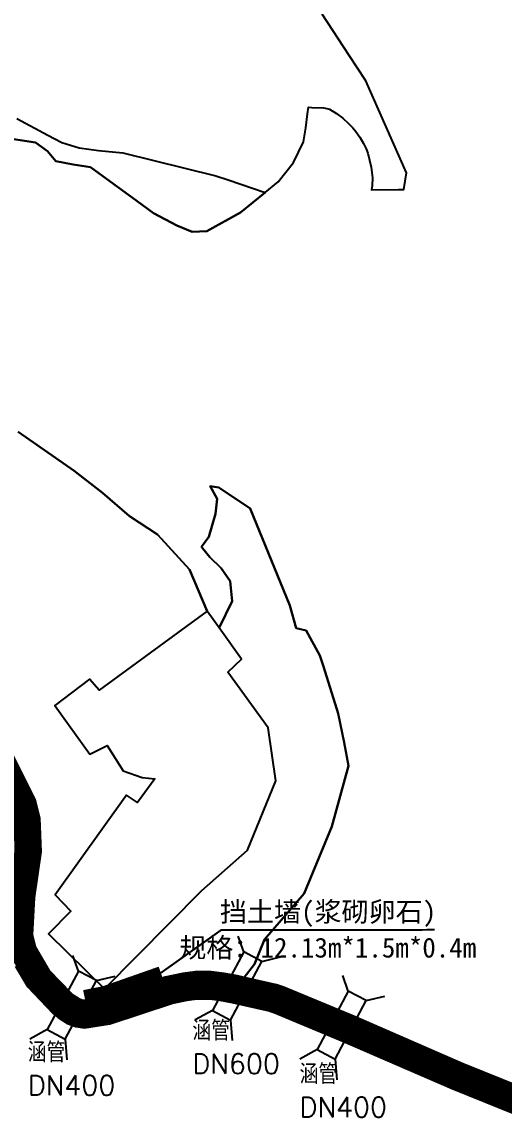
# Model space of a CAD drawing. Header units: millimetres. Extents: x 35444746 to 35449000, y 3482000 to 3488437.
# Drawn here: x 35448062.8 to 35448135.8, y 3487170.5 to 3487336.3 of the extents above; entities that cross this region are included whole.
import ezdxf
from ezdxf.enums import TextEntityAlignment as Align

# ---------------------------------------------------------------- set-up
doc = ezdxf.new("R2010")
doc.units = ezdxf.units.MM
doc.linetypes.add('X3', pattern=[5, 4, -1])
for name, color, linetype, true_color in [('0203.02旱地整理', 9, 'Continuous', 0x808080), ('0204.02水田整理', 9, 'Continuous', 0x808080), ('0302.02田间道路工程', 6, 'X3', 0xff00ff), ('0401.03涵管标注', 4, '732', 0x00ffff), ('0501.01挡土墙标注', 7, '732', 0x7d7d7d), ('0501.02挡土墙', 6, 'X3', 0xff00ff)]:
    doc.layers.add(name, color=color, linetype=linetype, true_color=true_color)
doc.styles.add('FS', font='rs.shx', dxfattribs={"bigfont": 'fs.shx'})
doc.styles.add('宋体', font='')
doc.styles.get('宋体').set_extended_font_data('SimSun')
doc.linetypes.add('10421', pattern='A,2,[150,AAA.SHX,S=0.5,R=0,X=0,Y=0.5],1e-11', length=2)
doc.linetypes.add('732', pattern='A,9,-0.5,[162,AAA.SHX,S=1,R=0,X=0,Y=0],-0.5', length=10)

msp = doc.modelspace()

# ---------------------------------------------------------------- linework, layer by layer
at = {"layer": '0203.02旱地整理', "color": 41}
for points in [[(35448062.02, 3487321.663), (35448066.738, 3487319.113), (35448068.853, 3487318.042), (35448071.459, 3487317.215), (35448074.393, 3487316.793), (35448078.061, 3487316.45), (35448092.153, 3487312.958), (35448094.026, 3487312.379), (35448099.627, 3487310.468), (35448095.906, 3487307.425), (35448090.813, 3487304.582), (35448088.6, 3487304.511), (35448086.235, 3487305.434), (35448082.724, 3487307.334), (35448080.241, 3487309.152), (35448073.174, 3487314.272), (35448070.576, 3487314.698), (35448067.964, 3487315.201), (35448066.683, 3487316.682), (35448064.893, 3487317.997), (35448059.591, 3487318.839)], [(35448062.02, 3487321.663), (35448066.738, 3487319.113), (35448068.853, 3487318.042), (35448071.459, 3487317.215), (35448074.393, 3487316.793), (35448078.061, 3487316.45), (35448092.153, 3487312.958), (35448094.026, 3487312.379), (35448099.627, 3487310.468), (35448095.906, 3487307.425), (35448090.813, 3487304.582), (35448088.6, 3487304.511), (35448086.235, 3487305.434), (35448082.724, 3487307.334), (35448080.241, 3487309.152), (35448073.174, 3487314.272), (35448070.576, 3487314.698), (35448067.964, 3487315.201), (35448066.683, 3487316.682), (35448064.893, 3487317.997), (35448059.591, 3487318.839)], [(35448062.251, 3487274.202), (35448070.725, 3487268.314), (35448075.024, 3487264.989), (35448079.093, 3487261.456), (35448083.329, 3487258.657), (35448088.167, 3487253.344), (35448090.869, 3487247.077), (35448086.347, 3487243.768), (35448074.497, 3487235.096), (35448073.061, 3487236.758), (35448067.78, 3487232.772), (35448073.116, 3487225.42), (35448075.728, 3487226.71), (35448078.126, 3487222.89), (35448081.034, 3487221.878), (35448082.941, 3487221.683), (35448080.316, 3487218.094), (35448078.644, 3487219.212), (35448067.86, 3487204.106), (35448070.216, 3487201.652), (35448066.837, 3487198.192), (35448075.293, 3487189.864), (35448090.063, 3487204.744), (35448096.971, 3487210.844), (35448101.254, 3487221.366), (35448100.069, 3487229.402), (35448093.992, 3487237.815), (35448096.018, 3487239.804), (35448092.659, 3487244.549), (35448094.637, 3487248.572), (35448094.324, 3487251.603), (35448092.942, 3487253.574), (35448091.23, 3487255.22), (35448090.146, 3487256.608), (35448090.01, 3487256.782), (35448091.079, 3487258.292), (35448092.119, 3487261.79), (35448092.376, 3487264.084), (35448091.319, 3487265.974), (35448092.607, 3487265.771), (35448097.361, 3487262.612), (35448103.376, 3487247.916), (35448104.321, 3487244.467), (35448105.817, 3487244.116), (35448107.897, 3487240.348), (35448108.438, 3487238.653), (35448110.693, 3487231.578), (35448111.555, 3487227.184), (35448112.254, 3487223.625), (35448109.722, 3487214.441), (35448105.506, 3487204.313), (35448099.527, 3487197.319), (35448097.995698, 3487193.603423), (35448096.454975, 3487191.594334), (35448095.45505, 3487191.822516), (35448093.408222, 3487192.195967), (35448091.457867, 3487192.456712), (35448089.043154, 3487192.421725), (35448087.185312, 3487192.2152), (35448084.516431, 3487191.650115), (35448075.1213, 3487188.576364), (35448072.252553, 3487188.086033), (35448072.042246, 3487188.118213), (35448071.538879, 3487188.315636), (35448070.716756, 3487188.818963), (35448070.338361, 3487189.149243), (35448066.961465, 3487192.665968), (35448064.876054, 3487196.168396), (35448064.421025, 3487198.025728), (35448064.716848, 3487203.640938), (35448065.70234, 3487210.638158), (35448065.517105, 3487215.729279), (35448064.830305, 3487218.538299), (35448055.147523, 3487237.801503)], [(35448062.251, 3487274.202), (35448070.725, 3487268.314), (35448075.024, 3487264.989), (35448079.093, 3487261.456), (35448083.329, 3487258.657), (35448088.167, 3487253.344), (35448090.869, 3487247.077), (35448086.347, 3487243.768), (35448074.497, 3487235.096), (35448073.061, 3487236.758), (35448067.78, 3487232.772), (35448073.116, 3487225.42), (35448075.728, 3487226.71), (35448078.126, 3487222.89), (35448081.034, 3487221.878), (35448082.941, 3487221.683), (35448080.316, 3487218.094), (35448078.644, 3487219.212), (35448067.86, 3487204.106), (35448070.216, 3487201.652), (35448066.837, 3487198.192), (35448075.293, 3487189.864), (35448090.063, 3487204.744), (35448096.971, 3487210.844), (35448101.254, 3487221.366), (35448100.069, 3487229.402), (35448093.992, 3487237.815), (35448096.018, 3487239.804), (35448092.659, 3487244.549), (35448094.637, 3487248.572), (35448094.324, 3487251.603), (35448092.942, 3487253.574), (35448091.23, 3487255.22), (35448090.146, 3487256.608), (35448090.01, 3487256.782), (35448091.079, 3487258.292), (35448092.119, 3487261.79), (35448092.376, 3487264.084), (35448091.319, 3487265.974), (35448092.607, 3487265.771), (35448097.361, 3487262.612), (35448103.376, 3487247.916), (35448104.321, 3487244.467), (35448105.817, 3487244.116), (35448107.897, 3487240.348), (35448108.438, 3487238.653), (35448110.693, 3487231.578), (35448111.555, 3487227.184), (35448112.254, 3487223.625), (35448109.722, 3487214.441), (35448105.506, 3487204.313), (35448099.527, 3487197.319), (35448097.995698, 3487193.603423), (35448096.454975, 3487191.594334), (35448095.45505, 3487191.822516), (35448093.408222, 3487192.195967), (35448091.457867, 3487192.456712), (35448089.043154, 3487192.421725), (35448087.185312, 3487192.2152), (35448084.516431, 3487191.650115), (35448075.1213, 3487188.576364), (35448072.252553, 3487188.086033), (35448072.042246, 3487188.118213), (35448071.538879, 3487188.315636), (35448070.716756, 3487188.818963), (35448070.338361, 3487189.149243), (35448066.961465, 3487192.665968), (35448064.876054, 3487196.168396), (35448064.421025, 3487198.025728), (35448064.716848, 3487203.640938), (35448065.70234, 3487210.638158), (35448065.517105, 3487215.729279), (35448064.830305, 3487218.538299), (35448055.147523, 3487237.801503)]]:
    msp.add_lwpolyline(points, dxfattribs=at)
at = {"layer": '0204.02水田整理', "color": 51}
for points in [[(35448059.591, 3487318.839), (35448064.893, 3487317.997), (35448066.683, 3487316.682), (35448067.964, 3487315.201), (35448070.576, 3487314.698), (35448073.174, 3487314.272), (35448080.241, 3487309.152), (35448082.724, 3487307.334), (35448086.235, 3487305.434), (35448088.6, 3487304.511), (35448090.813, 3487304.582), (35448095.906, 3487307.425), (35448099.627, 3487310.468), (35448101.582, 3487312.067), (35448103.928, 3487315.007), (35448105.418, 3487318.112), (35448105.794, 3487320.24), (35448106.05, 3487322.367), (35448106.159, 3487323.361), (35448106.684, 3487323.313), (35448108.431, 3487323.251), (35448108.979, 3487323.177), (35448109.362, 3487323.075), (35448110.399, 3487322.428), (35448111.352, 3487321.678), (35448112.237, 3487320.902), (35448112.911, 3487320.245), (35448113.363, 3487319.682), (35448113.94, 3487318.808), (35448114.502, 3487317.844), (35448114.891, 3487317.068), (35448115.151, 3487316.38), (35448115.682, 3487314.268), (35448115.852, 3487312.664), (35448115.796, 3487311.511), (35448115.694, 3487310.836), (35448119.794, 3487310.878), (35448120.61, 3487310.886), (35448120.997, 3487313.443), (35448114.878, 3487327.347), (35448112.35, 3487331.208), (35448108.256, 3487337.46)], [(35448138.680485, 3487174.847), (35448129.516946, 3487178.538093), (35448112.984795, 3487185.729017), (35448102.420511, 3487190.122392), (35448101.354537, 3487190.476255), (35448096.454975, 3487191.594334), (35448097.995698, 3487193.603423), (35448099.527, 3487197.319), (35448105.506, 3487204.313), (35448109.722, 3487214.441), (35448112.254, 3487223.625), (35448111.555, 3487227.184), (35448110.693, 3487231.578), (35448108.438, 3487238.653), (35448107.897, 3487240.348), (35448105.817, 3487244.116), (35448104.321, 3487244.467), (35448103.376, 3487247.916), (35448097.361, 3487262.612), (35448092.607, 3487265.771), (35448091.319, 3487265.974), (35448092.376, 3487264.084), (35448092.119, 3487261.79), (35448091.079, 3487258.292), (35448090.01, 3487256.782), (35448090.146, 3487256.608), (35448091.23, 3487255.22), (35448092.942, 3487253.574), (35448094.324, 3487251.603), (35448094.637, 3487248.572), (35448092.659, 3487244.549), (35448090.869, 3487247.077), (35448088.167, 3487253.344), (35448083.329, 3487258.657), (35448079.093, 3487261.456), (35448075.024, 3487264.989), (35448070.725, 3487268.314), (35448062.251, 3487274.202)], [(35448061.823514, 3487193.300002), (35448063.686663, 3487190.170861), (35448067.512869, 3487186.186221), (35448068.28689, 3487185.510621), (35448069.710228, 3487184.639213), (35448070.973068, 3487184.143922), (35448072.288707, 3487183.942612), (35448076.107099, 3487184.595258), (35448085.579057, 3487187.694144), (35448087.836455, 3487188.172105), (35448089.29933, 3487188.334724), (35448091.215174, 3487188.362483), (35448092.769772, 3487188.154647), (35448094.632567, 3487187.814774), (35448100.252652, 3487186.532272), (35448100.988926, 3487186.287857), (35448111.383638, 3487181.965002), (35448127.936783, 3487174.764946), (35448137.159802, 3487171.049895)]]:
    msp.add_lwpolyline(points, dxfattribs=at)
at = {"layer": '0302.02田间道路工程', "color": 1, "linetype": 'Continuous', "const_width": 4, "flags": 128}
msp.add_lwpolyline([(35448053.222606, 3487237.177752), (35448062.941431, 3487217.842844), (35448063.525849, 3487215.452564), (35448063.697236, 3487210.742067), (35448062.724213, 3487203.833378), (35448062.408275, 3487197.836351), (35448063.004646, 3487195.402093), (35448065.360206, 3487191.445951), (35448068.956798, 3487187.700433), (35448069.52864, 3487187.201304), (35448070.644735, 3487186.517999), (35448071.519457, 3487186.174929), (35448072.270231, 3487186.060051), (35448075.60332, 3487186.629748), (35448085.036017, 3487189.715789), (35448087.503697, 3487190.238274), (35448089.168415, 3487190.42333), (35448091.339199, 3487190.454783), (35448093.096043, 3487190.219909), (35448095.052886, 3487189.862876), (35448100.815755, 3487188.547791), (35448101.720518, 3487188.247444), (35448112.201888, 3487183.88855), (35448128.744304, 3487176.693161), (35448137.936927, 3487172.990354)], dxfattribs=at)
at = {"layer": '0401.03涵管标注', "color": 4, "linetype": 'Continuous'}
for p, q in [((35448096.386635, 3487195.455133, -605.084), (35448095.546759, 3487197.83296, -605.084)), ((35448096.386635, 3487195.455133, -605.084), (35448091.664101, 3487186.602344, -605.084)), ((35448099.107912, 3487194.003463, -605.084), (35448096.386635, 3487195.455133, -605.084)), ((35448096.386635, 3487195.455133, -605.084), (35448096.386635, 3487195.455133, -605.084)), ((35448071.36317, 3487192.562656, -605.084), (35448070.523294, 3487194.940484, -605.084)), ((35448094.385378, 3487185.150675, -605.084), (35448099.107912, 3487194.003463, -605.084)), ((35448099.107912, 3487194.003463, -605.084), (35448101.932457, 3487194.700326, -605.084)), ((35448071.36317, 3487192.562656, -605.084), (35448066.640636, 3487183.709867, -605.084)), ((35448074.084447, 3487191.110986, -605.084), (35448071.36317, 3487192.562656, -605.084)), ((35448071.36317, 3487192.562656, -605.084), (35448071.36317, 3487192.562656, -605.084)), ((35448112.20795, 3487189.533162), (35448111.368074, 3487191.91099)), ((35448069.361913, 3487182.258198, -605.084), (35448074.084447, 3487191.110986, -605.084)), ((35448074.084447, 3487191.110986, -605.084), (35448076.908992, 3487191.80785, -605.084)), ((35448112.20795, 3487189.533162), (35448107.485416, 3487180.680374)), ((35448114.929227, 3487188.081493), (35448112.20795, 3487189.533162)), ((35448112.20795, 3487189.533162), (35448112.20795, 3487189.533162)), ((35448114.929227, 3487188.081493), (35448117.753772, 3487188.778356)), ((35448110.206693, 3487179.228704), (35448114.929227, 3487188.081493)), ((35448091.664101, 3487186.602344, -605.084), (35448089.023976, 3487185.154813, -605.084)), ((35448091.664101, 3487186.602344, -605.084), (35448094.385378, 3487185.150675, -605.084)), ((35448066.640636, 3487183.709867, -605.084), (35448064.000511, 3487182.262336, -605.084)), ((35448066.640636, 3487183.709867, -605.084), (35448069.361913, 3487182.258198, -605.084)), ((35448094.385378, 3487185.150675, -605.084), (35448094.643089, 3487182.033231, -605.084)), ((35448069.361913, 3487182.258198, -605.084), (35448069.619623, 3487179.140754, -605.084)), ((35448107.485416, 3487180.680374), (35448104.845291, 3487179.232843)), ((35448107.485416, 3487180.680374), (35448110.206693, 3487179.228704)), ((35448110.206693, 3487179.228704), (35448110.464404, 3487176.111261))]:
    msp.add_line(p, q, dxfattribs=at)
at = {"layer": '0501.01挡土墙标注', "color": 0, "linetype": 'Continuous', "ltscale": 0.5, "const_width": 0.3}
msp.add_lwpolyline([(35448083.838746, 3487192.284035), (35448092.95087, 3487198.761393), (35448113.971037, 3487198.761393), (35448125.268888, 3487198.811688)], dxfattribs=at)
at = {"layer": '0501.02挡土墙', "color": 3, "linetype": '10421', "const_width": 2, "flags": 128}
msp.add_lwpolyline([(35448083.838746, 3487192.284035), (35448075.272881, 3487189.281358), (35448073.336494, 3487188.908145), (35448072.280131, 3487188.688623)], dxfattribs=at)

# ---------------------------------------------------------------- texts
at = {"layer": '0401.03涵管标注', "color": 0, "linetype": 'Continuous', "char_height": 3, "width": 16, "attachment_point": 1, "style": 'FS'}
for s, insert in [('涵管DN600', (35448088.608282, 3487185.035847, 605.084)), ('涵管DN400', (35448063.698635, 3487181.75496, 605.084)), ('涵管DN400', (35448104.824666, 3487178.451714, 1210.168))]:
    msp.add_mtext(s, dxfattribs=dict(at, insert=insert))
at = {"layer": '0501.01挡土墙标注', "color": 0, "linetype": 'Continuous', "ltscale": 0.5, "style": '宋体'}
msp.add_text('挡土墙(浆砌卵石)', height=3, dxfattribs=at).set_placement((35448109.141146, 3487201.377753), align=Align.MIDDLE)
at = {"layer": '0501.01挡土墙标注', "color": 0, "linetype": 'Continuous', "style": '宋体'}
msp.add_text('规格：12.13m*1.5m*0.4m', height=3, dxfattribs=at).set_placement((35448109.102945, 3487196.162944), align=Align.MIDDLE)

doc.saveas('drawing.dxf')
